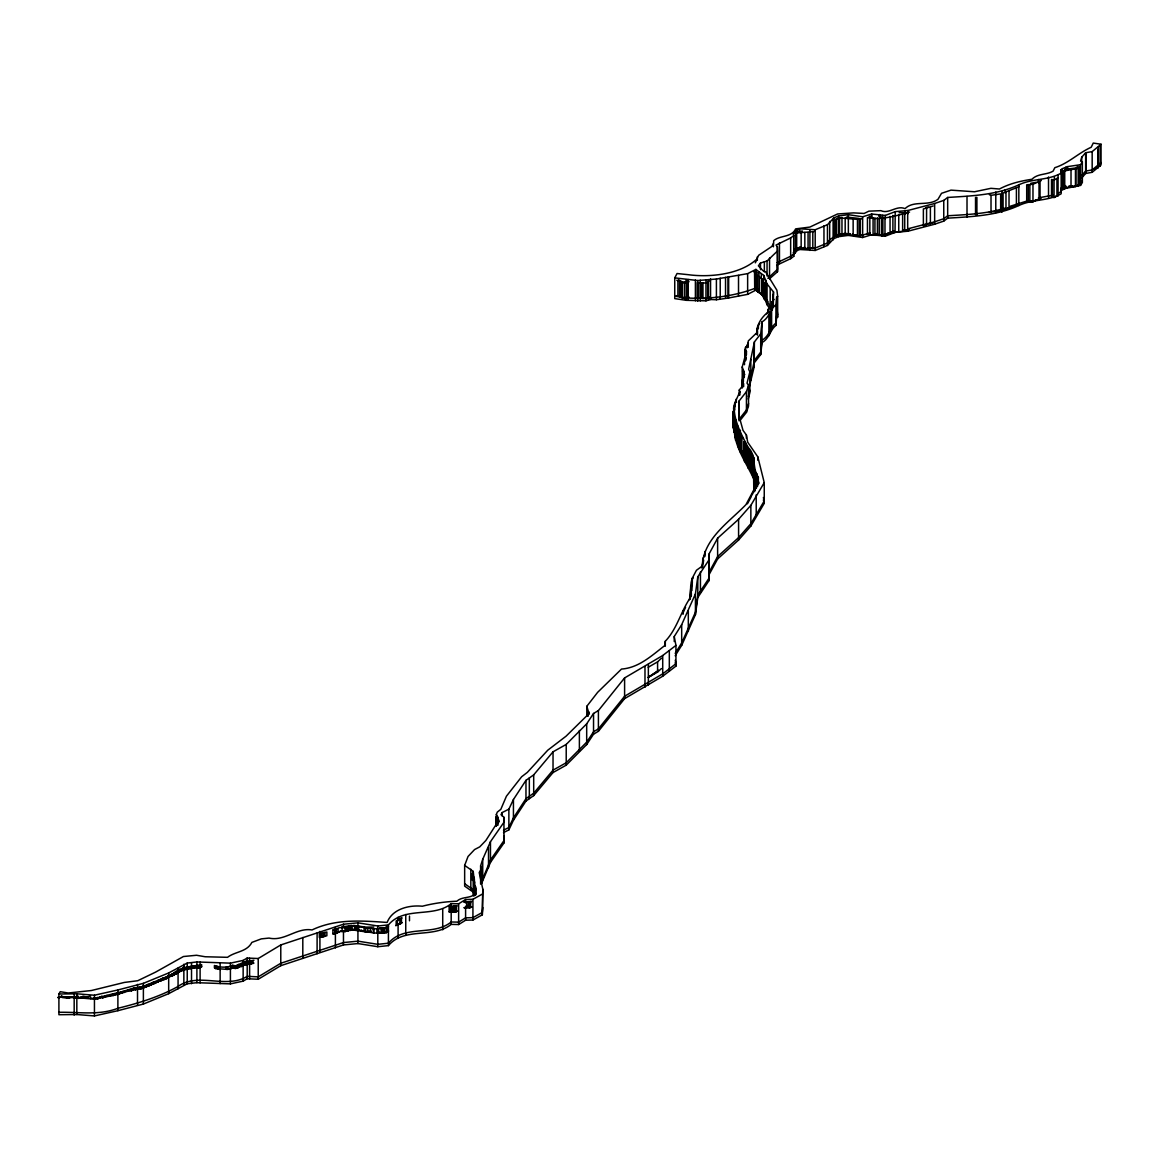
<?xml version="1.0" encoding="UTF-8"?>
<svg xmlns="http://www.w3.org/2000/svg" width="1159" height="1159" viewBox="0 0 1159 1159"><rect width="100%" height="100%" fill="white"/><g stroke="black" fill="none" stroke-linecap="round" stroke-linejoin="round"><path stroke-width="1.5" d="M738.993 420.789L739.022 401.086L746.439 391.655L748.54 385.295L747.019 383.194L749.859 371.894L748.656 369.272L754.408 341.934L760.71 333.835L762.014 321.883C769.33 317.928 769.909 309.366 776.008 304.658L776.675 297.269L777.66 296.385L776.907 290.243L765.693 271.974L762.767 270.54L758.392 265.831L760.492 263.006L767.055 260.992L777.501 250.981L777.37 246.708L776.008 245.056L790.655 237.943L793.756 235.61L793.249 234.277L796.682 230.134L799.464 228.772L815.197 229.743L827.454 224.716L833.828 217.921L838.522 215.965L848.359 214.676L862.644 216.791L871.669 214.024L885.302 215.444L895.212 211.648L907.917 210.489L934.647 203.491L943.759 200.391L947.671 197.45C971.764 195.929 996.682 195.074 1018.833 184.817C1032.249 178.385 1048.663 180.456 1061.166 173.097L1060.76 170.069L1062.455 168.635L1067.584 166.606L1080.536 164.694L1082.361 161.782L1080.608 161.072L1081.724 157.204L1085.635 152.756L1092.169 151.597L1101.05 144.238L1093.256 143.064L1091.198 147.251C1078.392 153.002 1068.453 163.39 1054.835 167.678L1053.096 171.141C1046.476 175.096 1037.798 173.285 1031.901 179.283C1020.659 180.978 1009.518 183.571 999.449 189.018L990.902 188.323L974.473 191.771L951.003 190.134L941.528 193.307L937.979 199.29C928.185 206.693 913.814 199.942 905.049 208.649C896.588 204.969 889.025 214.401 880.883 210.663L868.902 211.155L864.136 213.444L853.517 212.894L837.551 213.98L809.88 227.077L795.654 228.874C791.655 237.624 779.935 235.147 773.705 240.666L773.401 246.824M745.208 360.681L746.019 357.494M770.184 288.649L770.184 309.366L767.055 304.701L763.781 296.182L755.9 290.112L747.642 294.357L728.663 297.979L716.407 299.746L710.554 299.515L705.961 300.833L686.229 300.311L674.741 298.602L674.741 277.87L697.675 280.536L716.407 279.029L747.642 273.64L755.9 269.395L763.781 275.465L767.055 283.984L773.502 291.938L772.633 305.759L767.968 309.496L768.011 312.09C761.927 317.03 756.581 324.274 757.131 332.459L748.294 340.934L747.743 345.454L745.585 347.294L745.223 349.424L746.439 351.467L742.224 366.997L743.774 371.17L742.383 386.135L739.283 390.032L739.283 395.031M754.219 473.915L753.234 474.567L754.118 473.77L753.104 474.335L752.452 473.35L752.365 469.873M744.136 441.565C744.035 447.287 748.642 452.503 752.365 456.501L753.843 478.479M587.888 714.741L588.859 711.843M693.343 577.544L691.546 580.616L689.518 599.681M744.455 376.211C741.717 378.616 741.601 383.904 742.571 387.396M735.53 433.379L734.169 432.162L734.198 409.156L735.052 402.448L739.877 391.713L739.283 390.032M675.175 655.777L681.68 645.389L695.443 614.618L697.79 597.522L708.931 580.702L709.279 553.553L717.624 538.211L738.587 519.29L750.858 505.353L764.245 482.622L757.827 456.907L747.685 442.187L746.396 434.987L743.02 430.38L738.993 415.791M708.931 580.702L709.279 553.553M497.762 825.28L498.051 817.501L496.356 814.429L497.298 812.111L500.818 809.344L506.425 796.204L521.666 776.733L527.316 772.401L547.743 750.221L566.056 736.197L587.497 715.089L588.743 712.684L586.816 706.295L597.638 692.329L621.499 669.062C638.783 667.859 651.735 655.617 664.73 645.577L665.309 641.231C677.131 628.815 680.84 611.372 690.431 597.566L692.314 578.124L696.429 570.3L702.282 566.041C703.426 538.602 728.808 522.419 745.976 504.614L754.668 488.229L759.102 483.086L757.711 479.551L758.348 477.175C751.684 467.83 756.856 455.617 747.975 447.229C741.861 435.233 734.893 422.89 734.198 409.156M749.38 386.7L754.147 366.925L754.408 341.934M745.498 442.883L748.004 449.431L751.365 453.227M474.582 889.156L474.611 886.36M774.096 299.37L772.3 301.47L771.735 307.106M332.981 933.459L334.821 933.879L339.428 931.59L345.049 931.503L349.525 930.083L348.439 930.735L347.063 930.822L347.063 926.852L351.655 925.78L373.98 928.852L386.411 928.214L388.511 926.649M340.543 930.923L342.18 930.894M72.756 996.726L68.164 998.145L62.267 997.392L61.789 996.305L57.95 997.595L61.789 996.392L67.99 997.667L70.627 997.059L94.618 999.217L118.03 994.379L125.766 991.177M754.408 362.651L760.71 354.567L762.014 342.6C769.33 338.645 769.909 330.083 776.008 325.375L776.675 315.596L777.66 314.712L777.095 310.105M496.834 825.005L497.515 821.876L496.095 817.805L496.617 816.472L496.487 825.961M589.25 714.205L589.323 713.321M754.437 477.537L753.379 477.551L753.263 476.204L753.104 460.963M755.291 262.832L757.16 259.167M474.567 895.27L474.205 877.218M497.762 821.948L485.867 840.492L479.739 846.867L474.582 849.547L468.033 856.487L464.658 865.396L473.234 871.423L475.61 893.488C470.583 898.906 462.267 896.124 456.863 901.224C445.273 901.659 433.596 903.325 422.354 906.222C409.127 904.889 392.437 908.815 387.135 922.434C361.709 920.753 335.864 918.594 312.046 929.938C296.574 927.345 284.563 941.659 269.047 938.08L261.311 938.877L251.88 942.397C246.881 952.075 235.291 951.38 227.526 957.32L205.186 956.755L196.537 955.262L183.426 956.523L155.552 972.14L137.733 980.731L124.39 982.426L91.387 990.525L68.222 993.002L60.225 991.684L58.906 994.002L58.906 1014.719L76.827 1014.531L94.444 1015.936L117.885 1010.691L143.383 1004.056L168.678 993.669L187.236 983.774L196.9 982.687L230.409 983.875L243.144 981.137L247.2 978.747L258.225 979.254L280.782 965.679L343.47 944.947L357.928 943.556L377.805 946.715L388.424 945.614C404.39 926.664 433.234 938.935 451.184 924.389L458.631 924.534L465.599 920.232L472.93 920.014L482.318 914.828L482.81 889.214L479.203 872.539L481.521 868.859L480.608 865.816L482.724 859.283L490.46 841.695L504.035 822.151L503.904 817.225L501.007 814.647L502.151 812.575L508.873 809.156L513.437 799.522L525.969 780.34L533.691 774.878L553.031 751.814L566.215 744.426L586.686 723.839L593.538 713.466L598.406 710.568L624.6 677.928L662.716 655.516L675.943 645.404L674.248 636.537L681.68 624.658L695.443 593.886L697.79 576.805L708.931 559.985M482.81 907.526L482.318 912.437L472.93 917.624L465.599 917.827L458.631 922.129L451.184 921.999C433.234 936.53 404.39 924.274 388.424 943.209L377.805 944.324L357.928 941.151L343.47 942.557L280.782 963.274L258.225 976.849L247.2 976.356C226.15 989.38 198.218 971.807 178.066 986.439C159.218 996.899 138.689 1003.158 117.885 1008.287C98.645 1015.719 78.783 1011.807 58.906 1012.314M482.318 914.828L482.81 889.214M1029.858 184.976L1029.858 202.318L1032.973 201.608L1026.7 202.188L1026.7 184.803L1032.973 184.267L1041.347 180.514M861.919 235.277L857.457 236.19L848.185 234.466L850.445 233.785L848.301 233.567L848.185 234.466L835.349 235.683L835.349 219.326C844.056 216.356 853.444 220.601 861.919 218.747M736.573 402.144L734.763 403.1L733.806 406.519L733.473 413.343M690.894 596.465L691.329 593.625M749.322 464.933L749.033 466.686L751.452 468.352L751.452 454.965M457.283 905.831L449.127 906.86L449.127 911.887L450.75 911.22M743.614 383.528L743.643 386.599M766.736 313.886L769.272 310.902M758.276 478.305L756.465 482.434L757.725 486.027M473.292 880.232L472.379 879.985L472.568 873.046L472.51 880.434L473.437 879.015M749.38 384.31L754.408 360.261L760.71 352.162L762.014 340.195C769.33 336.255 769.909 327.678 776.008 322.97M753.35 461.456L753.843 465.165M754.538 474.842L753.35 474.813M748.236 396.682L749.859 390.221M748.236 399.073L749.859 392.626L749.859 371.894M734.198 431.423L733.082 427.135L733.024 412.43L734.458 410.141M733.328 425.31L733.082 427.135M689.054 297.11L684.665 298.486L676.784 295.603M742.542 382.456L742.962 369.678M748.381 343.354L747.091 345.498L748.352 347.048M497.573 817.66L499.21 821.079M481.666 883.274L490.46 862.412L504.035 842.868L503.904 817.225M748.54 403.622L746.439 409.982L739.022 419.413L739.022 401.086M740.079 420.456L746.439 412.372L748.54 406.012L748.54 385.295M743.006 452.169L741.181 451.459L740.804 434.553M773.401 243.491L771.851 246.461L758.609 255.328L756.711 259.21C740.239 274.48 709.844 277.653 688.098 274.669L677.059 273.524L674.741 277.87M702.702 567.606L702.702 559.145L705.049 554.045M474.263 888.359L474.393 878.826M682.897 613.314L685.563 607.215M76.132 996.552L73.799 997.667L74.205 996.552M751.887 495.226L754.799 489.808M474.596 893.27L474.755 894.386M464.165 907.729L470.771 907.12L464.165 907.729L469.67 907.439M701.47 567.896L703.527 560.579L702.702 559.145M903.281 229.786L902.629 231.322C890.402 232.351 879.797 237.479 867.454 234.234L867.454 217.646C881.869 220.282 895.907 215.878 909.554 212.068M475.683 886.678L476.059 888.258M503.499 832.611L508.873 829.873L513.437 820.239L525.969 801.072L533.691 795.596L553.031 772.546L566.215 765.157L586.686 744.556L593.538 734.198L598.406 731.286L624.6 698.645L662.716 676.233L675.943 666.121L675.943 645.404M454.212 906.729L454.212 911.901L454.994 911.901L449.127 911.887M346.309 930.474L351.655 929.793L351.814 925.461L341.688 926.997M475.045 886.229L474.379 887.693L475.943 889.025M747.41 503.846L751.394 496.371M709.279 574.284L717.624 558.942L738.587 540.022L750.858 526.07L764.245 503.339L764.245 482.622M167.36 976.429L172.734 973.85C180.804 966.432 191.742 966.664 201.623 964.607L201.623 966.925C179.457 967.316 161.347 982.513 140.558 988.801L133.72 989.496L122.738 992.727L122.738 991.481L133.72 988.091L141.862 987.033L167.36 976.429L167.36 978.167L165.549 979.051L159.449 981.34L159.449 979.63M777.153 265.02L790.655 258.66L793.756 256.327L793.249 255.009L796.682 250.851L799.464 249.489L815.197 250.46L827.454 245.447L833.828 238.653L833.828 217.921M167.36 978.167L185.643 967.997M756.537 487.91L754.176 485.346L754.77 470.235M927.012 224.353L923.375 225.817L923.375 208.953L933.169 205.983M754.77 483.477L754.176 485.346L755.74 485.534M344.6 930.793L345.049 931.503L345.556 930.677M796.682 248.461L793.249 252.604L793.756 253.937L790.655 256.269L777.153 262.629M1060.688 171.633L1078.174 168.345L1079.84 166.592M122.738 991.481L94.618 998.392L60.196 997.233L61.789 996.392L59.196 997.682C55.98 996.87 61.152 998.029 61.789 996.392M1078.174 168.345L1078.174 186.005L1079.159 185.339L1079.84 184.238L1078.174 186.005L1060.688 189.308M744.715 359.841L745.512 350.351L745.469 360.348M840.869 234.422L836.479 235.813L836.479 219.5M675.175 653.386L681.68 642.984L695.443 612.213L697.79 595.118L708.931 578.312L709.279 571.88L717.624 556.537L738.587 537.617L750.858 523.68L764.245 500.949L763.39 497.515M1080.536 183.006L1082.361 180.109M1060.76 190.786L1067.584 187.338L1080.536 185.411L1082.361 182.514L1082.361 161.782M140.558 987.338L140.558 988.801L141.862 988.555L142.34 986.28M351.655 925.78L351.655 929.793L367.809 932.198L370.329 932.343L371.228 930.952M1071.524 186.193L1068.584 186.382L1075.465 186.483L1078.377 184.991M759.753 323.115L757.493 327.026L757.349 334.922M772.749 302.064L773.328 294.27M709.018 296.747L706.005 298.602L697.24 298.051L697.24 282.622L706.005 283.071L709.018 281.159M504.035 840.478L490.46 860.021L480.608 884.143L480.608 865.816M466.918 907.135L466.512 902.238L471.756 901.383M749.033 453.256L749.033 466.686L744.629 459.08L745.396 457.979M745.932 447.78L745.932 461.296L747.396 461.354L746.541 462.557L746.541 449.055M475.813 893.299L475.741 894.893M498.283 822.774L499.094 821.644M1101.05 162.564L1092.169 169.924L1085.635 171.083L1081.724 175.531M1081.724 177.935L1085.635 173.488L1092.169 172.314L1101.05 164.955L1101.05 144.238M71.221 996.827L68.164 997.812M1078.131 166.403L1075.103 168.055L1064.817 169.33M838.812 234.466L836.479 235.813L837.392 234.683M767.881 278.348L777.501 269.308L777.37 265.034M451.72 906.773L451.72 911.872L453.227 911.771L452.3 912.075L452.3 906.975M386.729 926.461L384.585 928.069L379.645 927.866M397.349 920.623L397.349 925.186L402.115 922.521L396.175 925.49L396.175 920.941L402.115 917.899M1094.096 169.46L1099.138 166.012M755.407 488.939L756.204 488.084M355.987 926.229L355.987 930.3L358.232 929.822L367.809 932.198L369.996 931.242L370.329 932.343L373.98 933.053L381.905 932.966L386.411 932.546L388.511 931.039L386.411 932.546L381.905 932.966L381.905 928.75M1032.973 184.267L1032.973 201.608L1033.77 200.753M746.063 459.123L744.629 459.08L744.136 455.139M353.582 929.373L355.161 929.489L351.655 929.793M62.716 997.218L61.485 996.726M452.3 912.075L451.72 911.872M368.823 931.228L367.809 932.198L367.809 927.982M349.931 926.505L349.931 930.503L351.814 929.46L350.771 930.097L350.771 926.084M648.229 667.265L657.588 661.861L661.441 658.211M1054.053 180.051L1054.053 197.523L1058.21 195.19L1054.053 197.523L1051.532 197.016L1051.532 179.442L1054.053 180.051L1058.21 177.646M686.056 297.197L684.665 298.486L684.665 283.158L676.784 280.246M347.063 930.822L345.049 931.503L345.049 927.533L347.063 926.852M904.194 229.888L902.629 231.322L902.629 214.574M658.645 670.351L648.229 677.421L657.588 672.09L661.441 668.555M736.747 438.377L737.718 443.26L739.239 443.375L737.935 444.549L739.906 450.329L742.586 451.242L741.89 451.691L741.89 438.044L739.906 436.726L736.747 424.542M469.496 902.253L469.496 907.888L470.771 901.398M771.633 310.322L772.502 309.54M777.501 250.981L777.501 271.713L769.533 278.783L769.533 258.051M777.66 296.385L777.66 317.102L776.675 317.986L776.675 297.269M381.905 932.966L382.629 932.343L378.587 932.952L378.587 928.721M838.508 235.422L839.739 234.379M748.004 462.905L747.106 463.658L747.106 450.243M1060.76 188.395L1065.7 185.57M341.688 930.88L342.803 930.793M906.164 229.83L902.629 231.322L909.554 228.816L904.715 231.018L904.715 214.343M382.006 932.271L381.152 932.981L381.152 928.779M836.479 235.813L838.102 234.48M378.587 932.952L379.645 932.097M171.46 974.139L171.46 975.936L172.734 975.646L179.152 971.821L179.152 969.866M1036.291 199.754L1032.973 201.608L1041.347 198.015M753.379 477.551L754.437 476.726L753.263 476.204M58.906 994.002L76.827 993.814L94.444 995.219L117.885 989.96L143.383 983.339L168.678 972.952L187.236 963.057L196.9 961.956L230.409 963.143L243.144 960.42L247.2 958.029L258.225 958.522L280.782 944.947L343.47 924.23L357.928 922.839L377.805 925.998L388.424 924.896C404.39 905.947 433.234 918.203 451.184 903.672L458.631 903.803L465.599 899.514L472.93 899.297L482.318 894.111M1070.134 186.367L1071.93 186.266M688.446 296.965L686.49 298.471L686.49 283.1L689.054 281.68M846.447 233.394L841.97 234.726L841.97 218.254M753.205 475.364L754.538 474.35L753.234 474.567M450.634 906.802L450.634 911.887L451.561 911.177M833.828 238.653L838.522 236.682L848.359 235.407L862.644 237.523L871.669 234.741L885.302 236.175L895.212 232.365L907.917 231.206L934.647 224.223L943.759 221.108L947.671 218.167C971.764 216.646 996.682 215.806 1018.833 205.534C1032.249 199.116 1048.663 201.188 1061.166 193.814L1061.166 173.097M455.98 906.7L455.98 911.872L457.283 911.061L454.994 911.901L454.994 906.729M175.617 972.488L175.617 974.328L177.878 972.749L173.633 974.922L173.633 973.082M67.57 997.638L68.627 997.189M1018.92 186.787L1003.086 193.002L1003.086 210.315L1008.678 207.664M752.944 460.398L753.017 474.103L753.987 473.394L752.944 473.77M1058.066 193.654L1061.166 191.423M167.78 975.646L167.78 977.457L165.549 979.051L165.549 977.341M892.444 231.409L890.054 233.118L890.054 216.4M60.92 996.45L59.196 997.682L60.196 997.088M246.737 963.477L236.769 968.229L232.597 967.968L227.686 969.431L215.415 968.504L214.415 967.866L214.415 965.461L215.415 966.084C220.992 967.374 227.309 967.939 232.597 965.317L235.596 965.853L245.476 961.521L253.966 960.231M90.619 996.117L86.708 996.957L82.97 996.189L80.652 997.812M648.229 677.421L658.5 670.525M708.221 297.139L706.005 298.602L708.294 297.791L708.294 282.216M74.524 997.334L77.305 996.001M134.719 988.279L134.719 989.656L135.704 989.772L139.297 987.714M144.31 985.932L144.31 987.468L152.249 983.325M453.053 907.004L453.053 912.133L454.371 911.264M1029.858 202.318L1032.118 200.855L1028.279 202.318L1028.279 184.918M345.049 931.503L346.889 930.315M130.953 989.351L130.953 990.699L132.213 990.452L133.72 989.496L133.72 988.091M201.362 966.244L198.522 968.055L198.522 965.882M109.453 995.219L109.453 996.247L112.307 994.422M887.707 233.365L884.983 235.089L884.983 218.414M100.094 997.16L97.313 998.913L97.313 998.073M385.165 932.184L387.903 931.604L387.903 927.243M1011.879 206.809L1005.969 209.634L1005.969 192.365M347.57 930.358L346.164 931.242L346.164 927.272M78.406 997.913L80.739 997.001M97.486 997.435L94.618 999.217L94.618 998.392M201.652 966.461L198.522 968.055L200.724 967.33L200.724 965.027M337.356 932.3L332.923 934.168L332.923 930.358L339.428 927.693L345.049 927.533M892.676 231.51L890.054 233.118L894.487 230.96M1010.329 207.273L1005.969 209.634L1008.924 207.823M102.6 996.943L102.6 997.841L105.599 996.001M149.091 984.063L149.091 985.628L155.639 982.383M246.751 963.506L241.101 966.823L241.101 964.114M1005.969 209.634L1008.634 208.026M133.893 988.917L130.953 990.699L133.198 989.815L133.198 988.439M454.994 911.901L456.153 911.22L456.153 906.034L453.821 906.396L453.647 912.032L454.835 911.322L453.053 912.133M859.181 219.775L859.181 236.32L861.572 234.886M235.596 965.853L235.596 968.518L240 965.882M887.982 233.307L884.983 235.089L889.127 232.756M1063.267 170.895L1063.267 188.555L1066.063 186.889L1061.905 189.294L1061.905 171.619M112.452 994.741L109.453 996.247L112.51 994.436M246.505 963.607L241.956 966.302L241.956 963.593M70.627 996.711L69.25 997.363M236.769 965.548L236.769 968.229L241.101 965.693M118.03 993.205L118.03 994.379L121.087 992.597M109.453 996.247L112.466 994.494M236.769 968.229L238.711 967.113L238.711 964.404M101.775 996.334L97.313 998.913L101.92 996.407M337.327 932.43L334.821 933.879L334.821 930.04M687.171 281.13L682.926 282.216L678.45 279.739M795.204 233.104L813.995 231.583M396.653 925.172L401.622 922.607M747.396 461.354L746.353 461.934L746.353 448.417M113.017 994.465L113.017 995.552L117.363 993.075M885.795 234.002L882.897 235.668L882.897 218.993M395.712 925.679L400.188 923.115M158.102 981.122L153.437 983.759L153.437 982.137M144.31 987.468L149.047 984.817M799.449 247.533L795.204 249.142L813.995 247.939M142.861 986.86L139.746 988.598L139.746 987.135M164.114 977.761L164.114 979.471L168.562 976.979M349.931 930.503L351.814 929.46M146.309 985.976L143.18 987.7L143.18 986.164M1003.086 210.315L1005.389 209.055M149.091 985.628L153.727 983.064M193.64 967.07L190.858 968.591L190.858 966.461M235.596 968.518L239.826 966.186M164.114 979.471L167.78 977.457M78.377 996.552L75.755 997.45M102.6 997.841L107.063 995.407M152.162 983.498L147.526 986.005L147.526 984.455M180.717 970.402L185.266 967.939M253.966 963.086L243.97 965.201L243.97 962.39M1032.973 201.608L1035.798 200.087M1078.507 184.947L1075.871 186.367L1075.871 168.649M179.152 971.821L171.46 975.936L179.746 971.3L179.746 969.315M475.914 890.344L475.581 894.82M1005.288 208.04C987.164 213.821 966.823 214.589 947.671 215.777L943.759 218.718L934.647 221.818L907.917 228.801L907.917 231.206M159.449 981.34L164.187 978.848L153.437 983.759L161.289 979.761M192.916 967.229L189.888 968.823L189.888 966.722M324.766 935.733L319.333 937.443L319.333 933.705L326.867 931.995L326.867 935.748L322.13 937.109L322.13 933.401M339.123 931.662L334.821 933.879L339.428 931.59L336.342 933.372L336.342 929.518M503.499 830.206L508.873 827.483L513.437 817.848L525.969 798.667L533.691 793.205L553.031 770.141L566.215 762.752L586.686 742.166L593.538 731.793L598.406 728.895L624.6 696.255L662.716 673.843L675.943 663.73L675.277 660.181M884.491 234.364L881.463 235.885L881.463 219.239M877.537 233.394L874.929 234.697L874.929 218.051M1070.539 186.324L1072.626 186.164M113.017 995.552L117.711 993.249M473.785 880.565L472.379 873.495M125.491 991.075L120.84 993.35L120.84 992.133M336.342 928.939L332.981 929.619M118.03 994.379L124.143 991.51M906.787 212.72L901.369 212.648M740.992 449.257L741.499 450.547L740.587 450.967L740.587 437.334M859.181 236.32L861.702 235.132M1063.267 188.555L1066.251 187.164M61.485 996.87L63.209 996.957M186.208 968.171L183.122 969.561L183.122 967.504M400.507 918.247L398.363 918.725M469.496 907.888L471.756 907.077M70.627 997.059L68.164 998.145L69.554 996.769M1009.025 191.351L1009.025 208.606L1018.92 204.129M476.175 889.692L474.611 890.532L475.581 891.807M836.957 234.944L829.685 239.739L827.454 243.042L815.197 248.069L809.909 248.026M1036.291 182.282L1030.699 183.31M933.169 222.876L925.925 224.513M67.57 997.971L68.627 997.537M470.177 901.557L464.049 901.919M796.552 248.707L799.42 247.562M867.454 234.234L869.772 233.321M74.524 997.856L78.406 996.334M453.821 906.396L449.243 906.497M737.848 430.148L737.935 444.549L739.239 443.375M78.406 998.464L82.97 996.783M62.716 997.45L64.238 996.885L63.209 996.769M382.499 928.605L382.499 932.836L383.643 932.705L384.585 932.358L384.585 928.069M1010.373 206.201L1028.641 200.493M453.647 912.032L455.386 911.452M928.214 207.026L925.925 207.591M837.392 218.37L842.042 217.53M358.232 929.822L356.639 930.344L356.639 926.273M852.546 234.161L853.14 235.277L856.037 234.813M862.644 235.118L870.163 232.814M450.634 911.887L452.097 911.438M753.017 474.103L754.118 473.77M875.958 233.567L873.075 234.393L873.075 217.762M881.854 234.553L879.217 235.306L879.217 218.66M800.855 246.997L801.159 248.287L804.737 247.331L804.824 248.692L804.824 232.423M848.301 233.567L845.186 234.364L845.186 218.008M1038.45 197.841L1052.908 195.219M64.238 996.885L67.99 997.667M869.033 216.559L871.945 216.038M989.322 194.712L991.017 195.335L1000.666 193.886L1000.666 211.17L989.322 211.981M840.159 234.075L845.085 233.437M899.109 212.778L900.529 212.604M797.044 231.583L802.521 231.061M858.978 218.428L846.447 217.066M464.165 902.368L466.512 902.238M684.665 283.158L686.49 283.1M758.203 289.243L754.552 288.504C732.952 296.545 709.192 299.326 686.229 297.921L686.229 300.311M367.012 931.329L365.505 931.285L365.94 927.62M57.95 997.508L59.196 997.537M883.187 217.501L884.187 217.53M353.582 925.36L365.505 927.142L373.85 927.041M741.499 450.547L739.906 450.329L739.746 435.712M674.741 296.197L684.592 297.675M64.238 996.682L67.99 997.319M878.826 216.096L881.376 217.052M362.39 930.691L361.028 930.344L365.94 931.807M741.89 438.044L743.006 438.551M767.432 300.732L764.563 299.312L761.97 294.676L754.712 289.214L754.552 272.626L753.698 271.351M754.552 272.626L761.97 278.928L764.216 283.404L764.216 298.964M764.216 283.404L765.795 284.491L765.795 300.224L767.866 301.441M854.98 234.712L857.457 236.19L857.457 219.63M464.658 883.723L473.234 889.75L473.582 894.922M473.466 895.588L473.234 892.14L464.658 886.128L464.658 865.396M741.499 436.929L742.586 437.609M758.203 273.408L755.06 270.931M754.06 471.481L757.146 475.19M765.795 300.224L764.563 299.312L764.563 283.781M739.239 429.627L740.514 430.568M733.024 412.43L734.169 418.269L735.53 419.471M744.788 374.618L742.542 371.112M733.473 408.084L734.444 409.634M770.184 306.976L765.911 298.529M746.15 354.828L744.715 351.641M929.938 223.31L930.387 224.02L930.387 207.128M734.198 429.873C735.038 448.04 746.657 463.209 753.77 479.087M755.74 472.379L756.349 473.365M1075.103 185.817L1075.465 186.483L1075.465 168.75M753.77 485.157L755.117 487.982M740.297 452.082L740.297 449.692L753.596 475.378L753.77 487.562L755.117 490.373M734.198 427.483L735.545 437.986L739.746 448.403M1038.609 198.566L1039.029 199.681L1039.029 182.253M474.582 882.897L474.306 880.84M772.749 295.154L773.357 297.081M753.987 460.051L753.669 457.457M763.39 499.906L764.245 503.339M737.848 443.897L737.718 429.496M675.277 662.571L675.943 666.121M777.095 312.495L777.66 317.102M926.534 224.426L926.606 208.171M777.501 271.713L777.37 246.708M503.904 835.552L504.035 842.868M756.378 333.922L757.378 331.315L757.378 334.661M1100.094 145.541L1100.094 166.259M1098.167 147.236L1098.167 167.954M1097.877 149.554L1097.877 167.389M1092.169 151.597L1092.169 172.314M1086.244 154.35L1086.244 172.184M1085.635 152.756L1085.635 173.488M1081.724 157.204L1081.724 162.202M1080.536 164.694L1080.536 185.411M1079.159 167.707L1079.159 185.339M1071.017 169.228L1071.017 186.976M1067.584 166.606L1067.584 169.938M1065.7 167.244L1065.7 170.576M1064.73 170.387L1064.73 188.019M1062.455 168.635L1062.455 189.366M1060.76 170.069L1060.76 173.401M1058.066 175.328L1058.066 196.059M1056.936 178.848L1056.936 196.335M1054.357 176.849L1054.357 180.181M1052.401 179.746L1052.401 197.291M1048.518 176.994L1048.518 197.725M1040.043 181.615L1040.043 199.073M1038.45 179.515L1038.45 182.847M1018.833 184.817L1018.833 205.534M1016.414 187.874L1016.414 205.201M1005.288 189.714L1005.288 193.046M1001.84 191.539L1001.84 212.256M995.784 192.032L995.784 212.763M991.017 195.335L991.017 212.575M967.012 196.465L967.012 217.197M947.671 197.45L947.671 218.167M943.759 200.391L943.759 221.108M934.647 203.491L934.647 224.223M907.917 210.489L907.917 213.821M907.685 213.488L907.685 230.119M905.063 211.068L905.063 214.401M898.747 214.98L898.747 231.757M895.212 211.648L895.038 231.887M892.894 215.4L892.894 232.133M885.302 215.444L885.302 218.776M885.302 233.77L885.302 236.175M882.593 215.429L882.593 218.761M879.623 214.531L879.623 217.863M877.421 218.022L877.421 234.697M871.669 214.024L871.669 217.356M869.829 217.501L869.829 234.118M862.644 216.791L862.644 237.523M860.34 219.413L860.34 235.958M853.14 218.732L853.14 235.277M848.359 214.676L848.359 235.407M839.551 218.79L839.551 235.161M838.522 215.965L838.522 236.682M833.118 219.196L833.118 239.913M829.685 221.412L829.685 242.13M827.454 224.716L827.454 245.447M823.962 225.889L823.962 246.606M815.197 229.743L815.197 250.46M812.807 232.278L812.807 248.605M809.909 229.699L809.909 250.431M808.069 232.539L808.069 248.837M801.159 232.032L801.159 248.287M799.464 228.772L799.464 232.104M799.464 247.099L799.464 249.489M796.682 230.134L796.682 250.851M795.436 232.191L795.436 252.923M793.756 235.61L793.756 256.327M790.655 237.943L790.655 258.66M779.456 242.796L779.456 263.513M776.008 304.658L776.008 325.375M773.502 291.938L773.357 302.253M773.314 302.615L773.314 305.947M772.3 301.47L772.3 308.337M772.097 302.209L772.01 308.337M771.619 308.902L771.619 329.62M770.315 312.22L770.315 332.937M769.953 313.089L769.953 333.806M768.895 315.045L768.895 335.777M767.968 309.496L767.968 312.829M767.055 260.992L767.055 275.987M767.055 283.984L767.055 304.701M765.911 280.203L765.911 300.92M764.346 261.876L764.346 271.872M763.781 275.465L763.781 280.464M763.462 281.347L763.462 296.979M762.39 279.594L762.39 295.299M761.97 278.928L761.97 294.676M762.014 321.883L762.014 342.6M761.304 274.176L761.304 277.508M760.71 333.835L760.71 354.567M760.492 263.006L760.492 269.67M759.536 277.552L759.536 293.328M758.957 272.09L758.957 275.422M758.406 324.955L758.348 328.765M758.348 477.175L758.348 480.507M757.957 276.32L757.957 292.111M757.827 456.907L757.827 460.239M757.711 479.551L757.711 484.549M757.334 256.82L757.334 260.152M757.146 275.393L757.146 291.199M757.146 473.886L757.146 486.751M757.059 328.852L757.059 333.85M756.537 474.726L756.537 486.273M756.219 494.85L756.219 515.567M755.9 269.395L755.9 272.727M755.885 274.089L755.885 289.909M755.509 473.988L755.509 487.128L756.349 486.505L754.842 486.476L754.842 473.321M754.668 488.229L754.668 491.561M754.147 346.208L754.147 366.925M753.77 458.37L753.77 487.562M753.596 457.052L753.596 460.384M753.596 475.378L753.596 477.769M752.539 454.618L752.539 475.335M752.205 457.341L752.205 471.756M752.003 455.675L752.003 459.022M750.858 505.353L750.858 526.07M750.829 359.377L750.829 380.109M750.322 453.966L750.322 467.367M747.975 447.229L747.975 450.561M747.975 451.996L747.975 467.946M747.787 343.281L747.787 346.613M747.642 273.64L747.642 294.357M747.439 344.382L747.439 347.686M746.439 351.467L746.439 354.799M746.439 391.655L746.439 412.372M746.396 434.987L746.396 438.319M745.585 347.294L745.585 360.623M745.223 349.424L745.223 359.42M744.831 352.495L744.831 360.695M744.629 445.534L744.629 459.08M744.484 361.376L744.484 364.708M744.484 440.942L744.484 461.659M744.049 442.666L744.049 456.226M743.774 371.17L743.774 377.834M743.817 441.883L743.817 455.458M743.397 376.849L743.397 381.688M742.977 372.546L742.948 384.382M742.224 366.997L742.224 387.714M742.064 382.456L742.064 387.859M741.181 437.827L741.181 451.459M740.297 431.365L740.297 436.363M739.877 391.713L739.877 395.045M739.674 434.813L739.674 448.49M739.471 433.611L739.471 447.331M738.834 432.061L738.834 445.78M738.587 519.29L738.587 540.022M738.515 275.436L738.515 296.153M738.515 431.568L738.515 445.288M738.109 426.222L738.109 431.22M738.109 444.549L738.109 446.939M737.515 428.873L737.515 442.651M737.254 427.367L737.254 441.159M736.834 426.121L736.834 439.942M736.284 399.073L736.284 402.405M735.545 419.659L735.545 440.377M735.052 402.448L735.052 405.78M734.763 403.1L734.69 410.011M734.777 418.906L734.777 432.814M733.98 414.618L734.169 432.162M733.806 406.519L733.864 414.198M733.328 411.315L733.372 428.048M728.663 277.262L728.663 297.979M727.997 277.16L727.997 297.877M725.534 277.378L725.534 298.095M720.217 278.189L720.217 298.921M717.624 538.211L717.624 558.942M716.407 279.029L716.407 299.746M710.554 278.797L710.554 299.515M708.41 279.609L708.41 300.34M707.685 282.753L707.685 298.327M705.961 280.116L705.961 300.833M704.918 551.496L704.918 556.494M703.368 559.131L703.368 562.463M702.962 283.173L702.962 298.674M701.456 282.984L701.456 298.442M700.442 571.88L700.442 592.597M700.268 280.203L700.268 300.92M698.5 283.144L698.5 298.573M697.79 576.805L697.79 597.522M697.675 280.536L697.675 301.253M695.4 280.101L695.4 300.833M695.443 593.886L695.443 614.618M692.314 578.124L692.314 583.122M691.937 582.977L691.937 586.309M691.923 587.265L691.923 590.597M691.561 581.731L691.561 585.063M691.329 592.713L691.329 596.045M691.083 586.005L691.083 596.001M690.677 586.353L690.489 596.61M690.3 595.668L690.3 599M688.214 279.536L688.214 300.253M688.316 610.677L688.316 631.394M687.91 282.318L687.91 297.747M686.229 279.594L686.229 282.926M683.042 610.981L683.042 614.313M682.535 282.926L682.535 298.167M681.68 624.658L681.68 645.389M681.362 282.463L681.362 297.805M680.768 281.941L680.768 297.327L680.666 296.153L679.522 296.646L679.522 281.26M677.899 280.681L677.899 296.052M674.248 636.537L674.248 641.535M669.322 650.648L669.322 671.365M665.309 641.231L665.309 646.229M662.716 655.516L662.716 676.233M657.588 661.861L657.588 672.09M648.359 664.295L648.359 685.027M644.983 666.57L644.983 687.287M624.6 677.928L624.6 698.645M598.406 710.568L598.406 731.286M593.538 713.466L593.538 734.198M588.12 713.162L588.12 716.291M586.816 706.295L586.816 716.291M586.686 723.839L586.686 744.556M579.384 730.518L579.384 751.235M566.215 744.426L566.215 765.157M553.031 751.814L553.031 772.546M533.691 774.878L533.691 795.596M529.33 777.892L529.33 798.623M525.969 780.34L525.969 801.072M513.437 799.522L513.437 820.239M508.873 809.156L508.873 829.873M502.151 812.575L502.151 815.907M498.051 817.501L498.051 820.833M497.428 819.92L497.486 825.353M496.921 819.283L496.921 825.237M496.356 814.429L496.356 826.092M496.038 817.124L496.095 825.309M490.46 841.695L490.46 862.412M488.518 847.07L488.518 867.787M482.724 859.283L482.724 880.014M481.521 868.859L481.521 883.853M475.031 886.142L475.031 891.141M475.016 891.561L475.016 894.56M474.755 888.301L474.654 895.646M473.712 878.319L473.799 895.893M473.234 871.423L473.234 892.14M472.93 899.297L472.93 920.014M470.829 869.178L470.829 889.895M470.626 901.905L470.626 907.584M468.279 902.151L468.279 907.743M465.599 899.514L465.599 902.832M465.599 906.164L465.599 920.232M458.631 903.803L458.631 924.534M456.472 906.483L456.472 911.669M451.184 903.672L451.184 907.004M451.184 912.003L451.184 924.389M442.724 909.105L442.724 929.822M409.489 916.103L409.489 920.811M405.751 914.48L405.751 935.212M401.449 918.276L401.449 922.897L400 924.216L400 919.638M400.637 919.159L400.637 923.752M398.088 917.305L398.088 920.637M398.088 923.969L398.088 938.022M388.424 924.896L388.424 945.614M387.063 927.968L387.063 932.3M386.411 928.214L386.411 932.546M383.643 928.475L383.643 932.705M377.805 925.998L377.805 946.715M376.936 928.547L376.936 932.763M373.98 928.852L373.98 933.053M373.285 928.533L373.285 932.734M370.329 928.113L370.329 932.343M364.129 926.983L364.129 931.126M358.638 925.838L358.638 929.924M357.928 922.839L357.928 943.556M354.64 925.983L354.64 930.025M350.67 925.809L350.67 929.793M348.439 926.751L348.439 930.735M343.47 924.23L343.47 927.562M343.47 930.894L343.47 944.947M342.137 927.432L342.137 931.343M338.08 928.504L338.08 932.401M335.4 927.142L335.4 947.874M324.969 932.473L324.969 936.211M323.68 933.053L323.68 936.776M320.637 933.43L320.637 937.167M319.913 931.372L319.913 952.09M317.102 933.053L317.102 953.77M302.803 937.501L302.803 958.218M280.782 944.947L280.782 965.679M258.225 958.522L258.225 979.254M252.981 960.768L252.981 963.593M251.546 961.144L251.546 963.955M250.692 961.028L250.692 963.868M249.605 958.29L249.605 979.007M249.156 961.593L249.156 964.418M247.707 961.738L247.707 964.578M247.2 958.029L247.2 978.747M246.49 961.55L246.49 964.418M245.476 961.521L245.476 964.375M243.144 960.42L243.144 981.137M237.87 964.983L237.87 967.678M234.553 965.809L234.553 968.475M233.683 965.563L233.683 968.214M232.597 965.317L232.597 967.968M231.858 965.577L231.858 968.214L227.686 969.431L227.686 966.925M230.916 966.229L230.916 968.823M230.409 963.143L230.409 983.875M226.266 966.91L226.266 969.46M220.138 962.912L220.138 983.629M220.065 967.142L220.065 969.561M218.573 966.867L218.573 969.286M218.037 966.519L218.037 968.967M217.168 966.229L217.168 968.692M216.139 966.142L216.139 968.576M215.415 966.084L215.415 968.504M200.101 962.158L200.101 982.89M199.855 965.635L199.855 967.866M197.32 965.795L197.32 967.997M196.9 961.956L196.9 982.687M195.277 965.766L195.277 967.982M194.64 965.867L194.64 968.055M193.307 965.954L193.307 968.127M191.525 962.955L191.525 983.687M188.758 966.62L188.758 968.721M188.033 966.62L188.033 968.721M187.236 963.057L187.236 983.774M186.512 966.649L186.512 968.736M184.426 967.026L184.426 969.083M183.861 964.23L183.861 984.947M178.066 968.113L178.066 988.844M176.762 971.691L176.762 973.56M172.734 973.85L172.734 975.646M168.678 972.952L168.678 993.669M162.405 978.051L162.405 979.775M161.043 979.022L161.043 980.688M158.001 980.326L158.001 982.035M155.32 981.774L155.32 983.411M152.582 982.499L152.582 984.107M151.496 983.194L151.496 984.759M146.135 985.396L146.135 986.932M143.383 983.339L143.383 1004.056M141.862 987.033L141.862 988.555M139.225 987.048L139.225 988.526M137.689 987.482L137.689 988.873M137.515 984.397L137.515 1005.114M136.24 988.048L136.24 989.424M135.704 988.424L135.704 989.772M132.213 989.105L132.213 990.452M129.069 989.583L129.069 990.931M127.693 990.032L127.693 991.365M124.129 991.264L124.129 992.524M117.885 989.96L117.885 1010.691M105.382 996.161L105.382 997.088M99.717 997.363L99.717 998.261M94.444 995.219L94.444 1015.936M93.662 998.015L93.662 998.87M90.706 997.841L90.706 998.667M86.708 996.957L86.708 997.682M76.827 993.814L76.827 1014.531M74.176 994.393L74.176 1015.11M72.249 997.001L69.772 997.189M66.57 997.102L66.686 997.827M401.492 922.81L397.349 925.186L401.449 922.897M134.038 988.931L130.953 990.699L134.024 988.975M137.849 987.874L134.719 989.656L137.878 987.932M106.99 995.755L103.991 997.464L107.034 995.871M976.907 214.603L975.53 214.603L975.53 197.421L976.907 197.421L976.907 214.603"/></g></svg>
